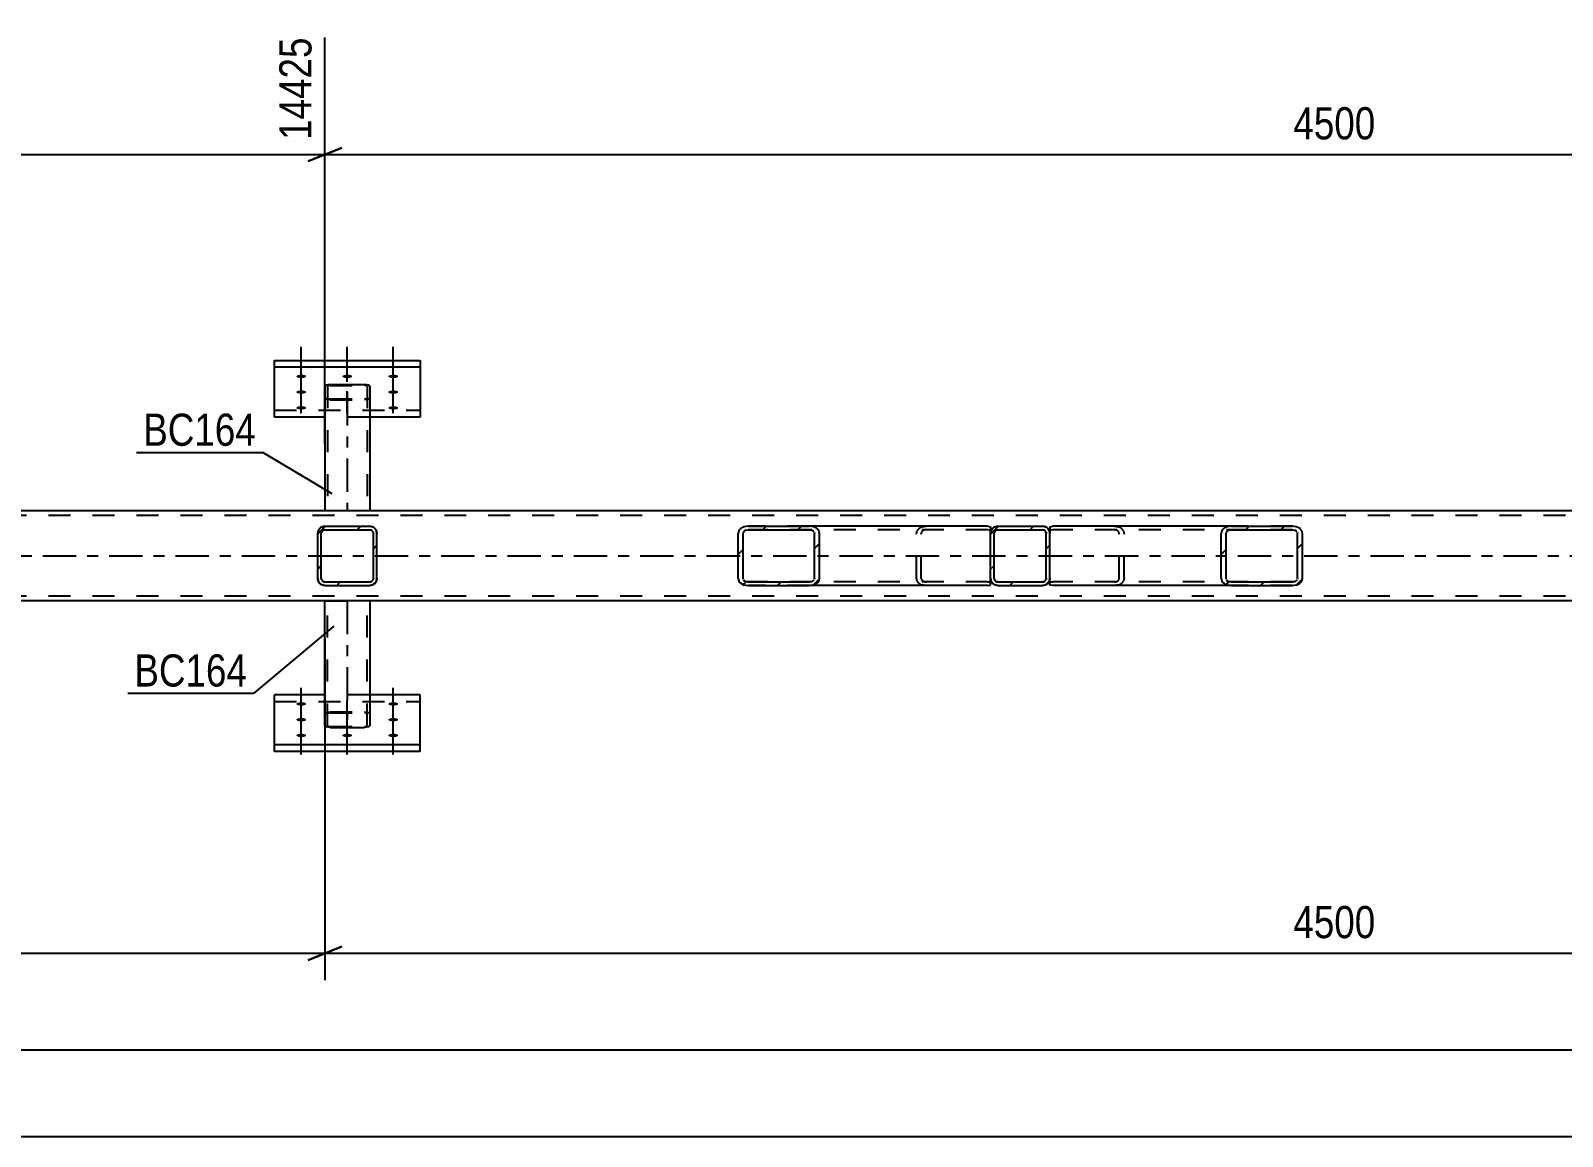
# Model space of a CAD drawing. Header units: millimetres. Extents: x -153 to 1036, y -682 to 159.
# Drawn here: x 467.9 to 604.5, y -303.7 to -205.1 of the extents above; entities that cross this region are included whole.
import ezdxf

# ---------------------------------------------------------------- set-up
doc = ezdxf.new("R2010")
doc.units = ezdxf.units.MM
doc.linetypes.add('DXK_LINE_DOT2', pattern=[3.9198, 1.9599, -1.9599])
doc.linetypes.add('DXK_LINE_DOT3', pattern=[5.9187, 2.979, -0.9799, 0.9799, -0.9799])
doc.styles.add('Arial Narrow', font='ARIALN.TTF', dxfattribs={"height": 0.2})

# ---------------------------------------------------------------- blocks, each defined once
blk = doc.blocks.new('Part-761548098-5120 - 5101')
at = {"color": 2, "linetype": 'Continuous'}
for p, q in [((874.34, -247.94), (-51.85, -247.94)), ((874.34, -255.94), (-51.85, -255.94))]:
    blk.add_line(p, q, dxfattribs=at)
at = {"color": 7, "linetype": 'DXK_LINE_DOT2'}
for p, q in [((879.14, -248.34), (-51.85, -248.34)), ((879.14, -255.54), (-51.85, -255.54))]:
    blk.add_line(p, q, dxfattribs=at)
at = {"color": 7, "linetype": 'DXK_LINE_DOT3'}
blk.add_line((-51.85, -251.94), (879.14, -251.94), dxfattribs=at)
blk = doc.blocks.new('Part-761548098-5388 - 5101')
at = {"linetype": 'Continuous'}
h = blk.add_hatch(dxfattribs=at)
h.set_pattern_fill('', scale=0.7, style=0, pattern_type=0)
h.set_pattern_definition([(45, (537.6977, -254.5337), (-1.57154, 1.57154), [])])
h.paths.add_polyline_path([(537.36, -254.58), (537.7, -254.53), (537.98, -254.39), (538.17, -254.19), (538.24, -253.94), (538.24, -249.94), (538.17, -249.7), (537.98, -249.49), (537.7, -249.35), (537.36, -249.3), (531.87, -249.3), (531.53, -249.35), (531.25, -249.49), (531.06, -249.7), (530.99, -249.94), (530.99, -253.94), (531.06, -254.19), (531.25, -254.39), (531.53, -254.53), (531.87, -254.58)])
h.paths.add_polyline_path([(531.7, -254.24), (531.56, -254.17), (531.46, -254.06), (531.43, -253.94), (531.43, -249.94), (531.46, -249.82), (531.56, -249.72), (531.7, -249.65), (531.87, -249.62), (537.36, -249.62), (537.53, -249.65), (537.67, -249.72), (537.77, -249.82), (537.8, -249.94), (537.8, -253.94), (537.77, -254.06), (537.67, -254.17), (537.53, -254.24), (537.36, -254.26), (531.87, -254.26)])
at = {"color": 2, "linetype": 'Continuous'}
for p, q in [((531.06, -249.7), (530.99, -249.94)), ((531.43, -249.94), (531.46, -249.82)), ((531.87, -249.3), (531.53, -249.35)), ((531.7, -249.65), (531.87, -249.62)), ((531.87, -249.3), (537.36, -249.3)), ((531.87, -249.62), (537.36, -249.62)), ((553.25, -249.3), (537.36, -249.3)), ((537.7, -249.35), (537.36, -249.3)), ((537.36, -249.62), (537.53, -249.65)), ((537.77, -249.82), (537.8, -249.94)), ((538.24, -249.94), (538.17, -249.7)), ((553.25, -249.3), (553.5, -249.34)), ((553.5, -249.34), (553.5, -249.35)), ((553.5, -249.35), (553.5, -249.49)), ((553.5, -249.49), (553.5, -249.94)), ((530.99, -253.94), (530.99, -249.94)), ((531.43, -253.94), (531.43, -249.94)), ((537.8, -253.94), (537.8, -249.94)), ((538.24, -253.94), (538.24, -249.94)), ((530.99, -253.94), (531.06, -254.19)), ((531.46, -254.06), (531.43, -253.94)), ((537.8, -253.94), (537.77, -254.06)), ((538.17, -254.19), (538.24, -253.94)), ((553.5, -254.55), (553.5, -253.94)), ((531.53, -254.53), (531.87, -254.58)), ((531.87, -254.26), (531.7, -254.24)), ((531.87, -254.26), (537.36, -254.26)), ((531.87, -254.58), (537.36, -254.58)), ((537.53, -254.24), (537.36, -254.26)), ((537.36, -254.58), (537.7, -254.53)), ((553.25, -254.58), (537.36, -254.58)), ((553.25, -254.58), (553.5, -254.55))]:
    blk.add_line(p, q, dxfattribs=at)
at = {"color": 7, "linetype": 'DXK_LINE_DOT2'}
for p, q in [((537.36, -249.3), (531.87, -249.3)), ((553.25, -249.62), (531.87, -249.62)), ((546.88, -249.94), (546.94, -249.7)), ((547.35, -249.82), (547.32, -249.94)), ((547.42, -249.35), (547.76, -249.3)), ((547.76, -249.62), (547.59, -249.65)), ((553.42, -249.65), (553.25, -249.62)), ((553.5, -249.69), (553.42, -249.65)), ((553.5, -249.49), (553.5, -249.69)), ((553.5, -253.94), (553.5, -249.7)), ((546.88, -253.94), (546.88, -249.94)), ((547.32, -253.94), (547.32, -249.94)), ((546.94, -254.19), (546.88, -253.94)), ((547.32, -253.94), (547.35, -254.06)), ((553.25, -254.26), (531.87, -254.26)), ((537.36, -254.58), (531.87, -254.58)), ((547.76, -254.58), (547.42, -254.53)), ((547.59, -254.24), (547.76, -254.26)), ((553.25, -254.26), (553.42, -254.24)), ((553.42, -254.24), (553.5, -254.19))]:
    blk.add_line(p, q, dxfattribs=at)
at = {"color": 2, "linetype": 'Continuous'}
for centre, radius, start, end in [((531.74, -250.13), 0.802, 104.5548, 147.5897), ((531.8, -250.03), 0.401, 104.5548, 147.5897), ((537.43, -250.03), 0.401, 32.4103, 75.4452), ((537.5, -250.13), 0.802, 32.4103, 75.4452), ((531.74, -253.76), 0.802, 212.4103, 255.4452), ((531.8, -253.85), 0.401, 212.4103, 255.4452), ((537.43, -253.85), 0.401, 284.5548, 327.5897), ((537.5, -253.76), 0.802, 284.5548, 327.5897)]:
    blk.add_arc(centre, radius, start, end, dxfattribs=at)
at = {"color": 7, "linetype": 'DXK_LINE_DOT2'}
for centre, radius, start, end in [((547.62, -250.13), 0.802, 104.5548, 147.5897), ((547.69, -250.03), 0.401, 104.5548, 147.5897), ((547.62, -253.76), 0.802, 212.4103, 255.4452), ((547.69, -253.85), 0.401, 212.4103, 255.4452)]:
    blk.add_arc(centre, radius, start, end, dxfattribs=at)
blk = doc.blocks.new('Part-761548098-5386 - 5101')
at = {"color": 2, "linetype": 'Continuous'}
for p, q in [((494.15, -267.05), (494.15, -255.94)), ((498.15, -255.94), (498.15, -267.05)), ((494.18, -267.12), (494.15, -267.05)), ((494.29, -267.17), (494.18, -267.12)), ((494.44, -267.21), (494.29, -267.17)), ((494.63, -267.22), (494.44, -267.21)), ((494.63, -267.22), (497.67, -267.22)), ((497.85, -267.21), (497.67, -267.22)), ((498.01, -267.17), (497.85, -267.21)), ((498.11, -267.12), (498.01, -267.17)), ((498.15, -267.05), (498.11, -267.12))]:
    blk.add_line(p, q, dxfattribs=at)
at = {"color": 7, "linetype": 'DXK_LINE_DOT2'}
for p, q in [((494.15, -255.94), (498.15, -255.94)), ((494.39, -267.05), (494.39, -255.94)), ((497.91, -267.05), (497.91, -255.94)), ((494.15, -266.01), (494.18, -265.95)), ((494.18, -265.95), (494.29, -265.9)), ((494.29, -265.9), (494.44, -265.86)), ((494.41, -265.98), (494.39, -266.01)), ((494.46, -265.96), (494.41, -265.98)), ((494.44, -265.86), (494.63, -265.85)), ((494.54, -265.94), (494.46, -265.96)), ((494.63, -265.93), (494.54, -265.94)), ((494.63, -265.85), (497.67, -265.85)), ((494.63, -265.93), (497.67, -265.93)), ((497.67, -265.85), (497.85, -265.86)), ((497.76, -265.94), (497.67, -265.93)), ((497.84, -265.96), (497.76, -265.94)), ((497.84, -265.96), (497.85, -265.96)), ((497.85, -265.86), (498.01, -265.9)), ((497.85, -265.96), (497.89, -265.98)), ((497.91, -266.01), (497.89, -265.98)), ((498.01, -265.9), (498.11, -265.95)), ((498.11, -265.95), (498.15, -266.01)), ((494.39, -267.05), (494.41, -267.09)), ((494.41, -267.09), (494.46, -267.11)), ((494.46, -267.11), (494.54, -267.13)), ((494.54, -267.13), (494.63, -267.14)), ((494.63, -267.14), (497.67, -267.14)), ((497.67, -267.14), (497.76, -267.13)), ((497.76, -267.13), (497.84, -267.11)), ((497.84, -267.11), (497.89, -267.09)), ((497.89, -267.09), (497.91, -267.05))]:
    blk.add_line(p, q, dxfattribs=at)
at = {"color": 7, "linetype": 'DXK_LINE_DOT3'}
blk.add_line((496.15, -255.94), (496.15, -266.53), dxfattribs=at)
blk = doc.blocks.new('Part-761548098-5334 - 5101')
at = {"linetype": 'Continuous'}
h = blk.add_hatch(dxfattribs=at)
h.set_pattern_fill('', scale=0.7, style=0, pattern_type=0)
h.set_pattern_definition([(45, (498.3922, -254.5337), (-1.57154, 1.57154), [])])
h.paths.add_polyline_path([(498.15, -254.58), (498.39, -254.53), (498.6, -254.39), (498.74, -254.19), (498.79, -253.94), (498.79, -249.94), (498.74, -249.7), (498.6, -249.49), (498.39, -249.35), (498.15, -249.3), (494.15, -249.3), (493.9, -249.35), (493.69, -249.49), (493.56, -249.7), (493.51, -249.94), (493.51, -253.94), (493.56, -254.19), (493.69, -254.39), (493.9, -254.53), (494.15, -254.58)])
h.paths.add_polyline_path([(494.02, -254.24), (493.92, -254.17), (493.85, -254.06), (493.83, -253.94), (493.83, -249.94), (493.85, -249.82), (493.92, -249.72), (494.02, -249.65), (494.15, -249.62), (498.15, -249.62), (498.27, -249.65), (498.37, -249.72), (498.44, -249.82), (498.47, -249.94), (498.47, -253.94), (498.44, -254.06), (498.37, -254.17), (498.27, -254.24), (498.15, -254.26), (494.15, -254.26)])
at = {"color": 7, "linetype": 'DXK_LINE_DOT2'}
for p, q in [((493.51, -249.94), (493.56, -249.7)), ((493.85, -249.82), (493.83, -249.94)), ((493.9, -249.35), (494.15, -249.3)), ((494.15, -249.62), (494.02, -249.65)), ((494.15, -249.3), (498.15, -249.3)), ((494.15, -249.62), (498.15, -249.62)), ((498.15, -249.3), (498.39, -249.35)), ((498.27, -249.65), (498.15, -249.62)), ((498.47, -249.94), (498.44, -249.82)), ((498.74, -249.7), (498.79, -249.94)), ((493.51, -253.94), (493.51, -249.94)), ((493.83, -253.94), (493.83, -249.94)), ((498.47, -253.94), (498.47, -249.94)), ((498.79, -253.94), (498.79, -249.94)), ((493.56, -254.19), (493.51, -253.94)), ((493.83, -253.94), (493.85, -254.06)), ((498.44, -254.06), (498.47, -253.94)), ((498.79, -253.94), (498.74, -254.19)), ((494.15, -254.58), (493.9, -254.53)), ((494.02, -254.24), (494.15, -254.26)), ((494.15, -254.26), (498.15, -254.26)), ((494.15, -254.58), (498.15, -254.58)), ((498.15, -254.26), (498.27, -254.24)), ((498.39, -254.53), (498.15, -254.58))]:
    blk.add_line(p, q, dxfattribs=at)
at = {"color": 2, "linetype": 'Continuous'}
for p, q in [((493.56, -249.7), (493.51, -249.94)), ((493.83, -249.94), (493.85, -249.82)), ((494.15, -249.3), (493.9, -249.35)), ((494.02, -249.65), (494.15, -249.62)), ((494.15, -249.3), (498.15, -249.3)), ((494.15, -249.62), (498.15, -249.62)), ((498.39, -249.35), (498.15, -249.3)), ((498.15, -249.62), (498.27, -249.65)), ((498.44, -249.82), (498.47, -249.94)), ((498.79, -249.94), (498.74, -249.7)), ((493.51, -253.94), (493.51, -249.94)), ((493.83, -253.94), (493.83, -249.94)), ((498.47, -253.94), (498.47, -249.94)), ((498.79, -253.94), (498.79, -249.94)), ((493.51, -253.94), (493.56, -254.19)), ((493.85, -254.06), (493.83, -253.94)), ((498.47, -253.94), (498.44, -254.06)), ((498.74, -254.19), (498.79, -253.94)), ((493.9, -254.53), (494.15, -254.58)), ((494.15, -254.26), (494.02, -254.24)), ((494.15, -254.26), (498.15, -254.26)), ((494.15, -254.58), (498.15, -254.58)), ((498.27, -254.24), (498.15, -254.26)), ((498.15, -254.58), (498.39, -254.53))]:
    blk.add_line(p, q, dxfattribs=at)
at = {"color": 7, "linetype": 'DXK_LINE_DOT2'}
for centre, radius, start, end in [((494.15, -249.94), 0.64, 112.5, 157.5), ((494.15, -249.94), 0.32, 112.5, 157.5), ((498.15, -249.94), 0.32, 22.5, 67.5), ((498.15, -249.94), 0.64, 22.5, 67.5), ((494.15, -253.94), 0.64, 202.5, 247.5), ((494.15, -253.94), 0.32, 202.5, 247.5), ((498.15, -253.94), 0.32, 292.5, 337.5), ((498.15, -253.94), 0.64, 292.5, 337.5)]:
    blk.add_arc(centre, radius, start, end, dxfattribs=at)
at = {"color": 2, "linetype": 'Continuous'}
for centre, radius, start, end in [((494.15, -249.94), 0.64, 112.5, 157.5), ((494.15, -249.94), 0.32, 112.5, 157.5), ((498.15, -249.94), 0.32, 22.5, 67.5), ((498.15, -249.94), 0.64, 22.5, 67.5), ((494.15, -253.94), 0.64, 202.5, 247.5), ((494.15, -253.94), 0.32, 202.5, 247.5), ((498.15, -253.94), 0.32, 292.5, 337.5), ((498.15, -253.94), 0.64, 292.5, 337.5)]:
    blk.add_arc(centre, radius, start, end, dxfattribs=at)
blk = doc.blocks.new('Part-761548098-5342 - 5101')
at = {"linetype": 'Continuous'}
h = blk.add_hatch(dxfattribs=at)
h.set_pattern_fill('', scale=0.7, style=0, pattern_type=0)
h.set_pattern_definition([(45, (580.754, -254.5337), (-1.57154, 1.57154), [])])
h.paths.add_polyline_path([(580.42, -254.58), (580.75, -254.53), (581.04, -254.39), (581.23, -254.19), (581.3, -253.94), (581.3, -249.94), (581.23, -249.7), (581.04, -249.49), (580.75, -249.35), (580.42, -249.3), (574.93, -249.3), (574.59, -249.35), (574.31, -249.49), (574.12, -249.7), (574.05, -249.94), (574.05, -253.94), (574.12, -254.19), (574.31, -254.39), (574.59, -254.53), (574.93, -254.58)])
h.paths.add_polyline_path([(574.76, -254.24), (574.62, -254.17), (574.52, -254.06), (574.49, -253.94), (574.49, -249.94), (574.52, -249.82), (574.62, -249.72), (574.76, -249.65), (574.93, -249.62), (580.42, -249.62), (580.59, -249.65), (580.73, -249.72), (580.82, -249.82), (580.86, -249.94), (580.86, -253.94), (580.82, -254.06), (580.73, -254.17), (580.59, -254.24), (580.42, -254.26), (574.93, -254.26)])
at = {"color": 2, "linetype": 'Continuous'}
for p, q in [((558.78, -249.34), (559.04, -249.3)), ((558.78, -249.34), (558.78, -249.94)), ((574.93, -249.3), (559.04, -249.3)), ((574.12, -249.7), (574.05, -249.94)), ((574.49, -249.94), (574.52, -249.82)), ((574.93, -249.3), (574.59, -249.35)), ((574.76, -249.65), (574.93, -249.62)), ((574.93, -249.3), (580.42, -249.3)), ((574.93, -249.62), (580.42, -249.62)), ((580.75, -249.35), (580.42, -249.3)), ((580.42, -249.62), (580.59, -249.65)), ((580.82, -249.82), (580.86, -249.94)), ((581.3, -249.94), (581.23, -249.7)), ((574.05, -253.94), (574.05, -249.94)), ((574.49, -253.94), (574.49, -249.94)), ((580.86, -253.94), (580.86, -249.94)), ((581.3, -253.94), (581.3, -249.94)), ((558.78, -254.53), (558.78, -253.94)), ((574.05, -253.94), (574.12, -254.19)), ((574.52, -254.06), (574.49, -253.94)), ((580.86, -253.94), (580.82, -254.06)), ((581.23, -254.19), (581.3, -253.94)), ((558.78, -254.55), (558.78, -254.53)), ((559.04, -254.58), (558.78, -254.55)), ((574.93, -254.58), (559.04, -254.58)), ((574.59, -254.53), (574.93, -254.58)), ((574.93, -254.26), (574.76, -254.24)), ((574.93, -254.26), (580.42, -254.26)), ((574.93, -254.58), (580.42, -254.58)), ((580.59, -254.24), (580.42, -254.26)), ((580.42, -254.58), (580.75, -254.53))]:
    blk.add_line(p, q, dxfattribs=at)
at = {"color": 7, "linetype": 'DXK_LINE_DOT2'}
for p, q in [((558.78, -249.34), (558.78, -249.69)), ((558.87, -249.65), (558.78, -249.69)), ((559.04, -249.62), (558.87, -249.65)), ((580.42, -249.62), (559.04, -249.62)), ((564.53, -249.3), (564.87, -249.35)), ((564.7, -249.65), (564.53, -249.62)), ((564.97, -249.94), (564.94, -249.82)), ((565.34, -249.7), (565.41, -249.94)), ((580.42, -249.3), (574.93, -249.3)), ((558.78, -254.39), (558.78, -249.94)), ((564.97, -253.94), (564.97, -249.94)), ((565.41, -253.94), (565.41, -249.94)), ((564.94, -254.06), (564.97, -253.94)), ((565.41, -253.94), (565.34, -254.19)), ((558.78, -254.19), (558.87, -254.24)), ((558.87, -254.24), (559.04, -254.26)), ((580.42, -254.26), (559.04, -254.26)), ((564.53, -254.26), (564.7, -254.24)), ((564.87, -254.53), (564.53, -254.58)), ((580.42, -254.58), (574.93, -254.58))]:
    blk.add_line(p, q, dxfattribs=at)
for centre, radius, start, end in [((564.6, -250.03), 0.401, 32.4103, 75.4452), ((564.67, -250.13), 0.802, 32.4103, 75.4452), ((564.6, -253.85), 0.401, 284.5548, 327.5897), ((564.67, -253.76), 0.802, 284.5548, 327.5897)]:
    blk.add_arc(centre, radius, start, end, dxfattribs=at)
at = {"color": 2, "linetype": 'Continuous'}
for centre, radius, start, end in [((574.79, -250.13), 0.802, 104.5548, 147.5897), ((574.86, -250.03), 0.401, 104.5548, 147.5897), ((580.49, -250.03), 0.401, 32.4103, 75.4452), ((580.55, -250.13), 0.802, 32.4103, 75.4452), ((574.79, -253.76), 0.802, 212.4103, 255.4452), ((574.86, -253.85), 0.401, 212.4103, 255.4452), ((580.49, -253.85), 0.401, 284.5548, 327.5897), ((580.55, -253.76), 0.802, 284.5548, 327.5897)]:
    blk.add_arc(centre, radius, start, end, dxfattribs=at)
blk = doc.blocks.new('Part-761548098-5406 - 5101')
at = {"color": 2, "linetype": 'Continuous'}
for p, q in [((494.15, -264.31), (489.65, -264.31)), ((489.65, -269.36), (489.65, -264.31)), ((502.65, -264.31), (498.15, -264.31)), ((502.65, -269.36), (502.65, -264.31)), ((489.65, -268.76), (502.65, -268.76)), ((502.65, -269.36), (489.65, -269.36))]:
    blk.add_line(p, q, dxfattribs=at)
at = {"color": 7, "linetype": 'DXK_LINE_DOT2'}
for p, q in [((498.15, -264.31), (494.15, -264.31)), ((489.65, -264.91), (502.65, -264.91))]:
    blk.add_line(p, q, dxfattribs=at)
blk = doc.blocks.new('Part-761548098-5380 - 5101')
at = {"linetype": 'Continuous'}
h = blk.add_hatch(dxfattribs=at)
h.set_pattern_fill('', scale=0.7, style=0, pattern_type=0)
h.set_pattern_definition([(45, (558.389, -254.5337), (-1.57154, 1.57154), [])])
h.paths.add_polyline_path([(558.14, -254.58), (558.39, -254.53), (558.6, -254.39), (558.74, -254.19), (558.78, -253.94), (558.78, -249.94), (558.74, -249.7), (558.6, -249.49), (558.39, -249.35), (558.14, -249.3), (554.14, -249.3), (553.9, -249.35), (553.69, -249.49), (553.55, -249.7), (553.5, -249.94), (553.5, -253.94), (553.55, -254.19), (553.69, -254.39), (553.9, -254.53), (554.14, -254.58)])
h.paths.add_polyline_path([(554.02, -254.24), (553.92, -254.17), (553.85, -254.06), (553.82, -253.94), (553.82, -249.94), (553.85, -249.82), (553.92, -249.72), (554.02, -249.65), (554.14, -249.62), (558.14, -249.62), (558.27, -249.65), (558.37, -249.72), (558.44, -249.82), (558.46, -249.94), (558.46, -253.94), (558.44, -254.06), (558.37, -254.17), (558.27, -254.24), (558.14, -254.26), (554.14, -254.26)])
at = {"color": 7, "linetype": 'DXK_LINE_DOT2'}
for p, q in [((553.5, -249.94), (553.55, -249.7)), ((553.85, -249.82), (553.82, -249.94)), ((553.9, -249.35), (554.14, -249.3)), ((554.14, -249.62), (554.02, -249.65)), ((554.14, -249.3), (558.14, -249.3)), ((554.14, -249.62), (558.14, -249.62)), ((558.14, -249.3), (558.39, -249.35)), ((558.27, -249.65), (558.14, -249.62)), ((558.46, -249.94), (558.44, -249.82)), ((558.74, -249.7), (558.78, -249.94)), ((553.5, -253.94), (553.5, -249.94)), ((553.82, -253.94), (553.82, -249.94)), ((558.46, -253.94), (558.46, -249.94)), ((558.78, -253.94), (558.78, -249.94)), ((553.55, -254.19), (553.5, -253.94)), ((553.82, -253.94), (553.85, -254.06)), ((558.44, -254.06), (558.46, -253.94)), ((558.78, -253.94), (558.74, -254.19)), ((554.14, -254.58), (553.9, -254.53)), ((554.02, -254.24), (554.14, -254.26)), ((554.14, -254.26), (558.14, -254.26)), ((554.14, -254.58), (558.14, -254.58)), ((558.14, -254.26), (558.27, -254.24)), ((558.39, -254.53), (558.14, -254.58))]:
    blk.add_line(p, q, dxfattribs=at)
at = {"color": 2, "linetype": 'Continuous'}
for p, q in [((553.55, -249.7), (553.5, -249.94)), ((553.82, -249.94), (553.85, -249.82)), ((554.14, -249.3), (553.9, -249.35)), ((554.02, -249.65), (554.14, -249.62)), ((554.14, -249.3), (558.14, -249.3)), ((554.14, -249.62), (558.14, -249.62)), ((558.39, -249.35), (558.14, -249.3)), ((558.14, -249.62), (558.27, -249.65)), ((558.44, -249.82), (558.46, -249.94)), ((558.78, -249.94), (558.74, -249.7)), ((553.5, -253.94), (553.5, -249.94)), ((553.82, -253.94), (553.82, -249.94)), ((558.46, -253.94), (558.46, -249.94)), ((558.78, -253.94), (558.78, -249.94)), ((553.5, -253.94), (553.55, -254.19)), ((553.85, -254.06), (553.82, -253.94)), ((558.46, -253.94), (558.44, -254.06)), ((558.74, -254.19), (558.78, -253.94)), ((553.9, -254.53), (554.14, -254.58)), ((554.14, -254.26), (554.02, -254.24)), ((554.14, -254.26), (558.14, -254.26)), ((554.14, -254.58), (558.14, -254.58)), ((558.27, -254.24), (558.14, -254.26)), ((558.14, -254.58), (558.39, -254.53))]:
    blk.add_line(p, q, dxfattribs=at)
at = {"color": 7, "linetype": 'DXK_LINE_DOT2'}
for centre, radius, start, end in [((554.14, -249.94), 0.64, 112.5, 157.5), ((554.14, -249.94), 0.32, 112.5, 157.5), ((558.14, -249.94), 0.32, 22.5, 67.5), ((558.14, -249.94), 0.64, 22.5, 67.5), ((554.14, -253.94), 0.64, 202.5, 247.5), ((554.14, -253.94), 0.32, 202.5, 247.5), ((558.14, -253.94), 0.32, 292.5, 337.5), ((558.14, -253.94), 0.64, 292.5, 337.5)]:
    blk.add_arc(centre, radius, start, end, dxfattribs=at)
at = {"color": 2, "linetype": 'Continuous'}
for centre, radius, start, end in [((554.14, -249.94), 0.64, 112.5, 157.5), ((554.14, -249.94), 0.32, 112.5, 157.5), ((558.14, -249.94), 0.32, 22.5, 67.5), ((558.14, -249.94), 0.64, 22.5, 67.5), ((554.14, -253.94), 0.64, 202.5, 247.5), ((554.14, -253.94), 0.32, 202.5, 247.5), ((558.14, -253.94), 0.32, 292.5, 337.5), ((558.14, -253.94), 0.64, 292.5, 337.5)]:
    blk.add_arc(centre, radius, start, end, dxfattribs=at)
blk = doc.blocks.new('Part-761548098-5394 - 5101')
at = {"color": 2, "linetype": 'Continuous'}
for p, q in [((494.15, -236.83), (494.18, -236.77)), ((494.15, -236.83), (494.15, -247.94)), ((494.18, -236.77), (494.29, -236.71)), ((494.29, -236.71), (494.44, -236.68)), ((494.44, -236.68), (494.63, -236.67)), ((494.63, -236.67), (497.67, -236.67)), ((497.67, -236.67), (497.85, -236.68)), ((497.85, -236.68), (498.01, -236.71)), ((498.01, -236.71), (498.11, -236.77)), ((498.11, -236.77), (498.15, -236.83)), ((498.15, -236.83), (498.15, -247.94))]:
    blk.add_line(p, q, dxfattribs=at)
at = {"color": 7, "linetype": 'DXK_LINE_DOT2'}
for p, q in [((494.41, -236.8), (494.39, -236.83)), ((494.39, -236.83), (494.39, -247.94)), ((494.46, -236.77), (494.41, -236.8)), ((494.54, -236.75), (494.46, -236.77)), ((494.63, -236.75), (494.54, -236.75)), ((494.63, -236.75), (497.67, -236.75)), ((497.76, -236.75), (497.67, -236.75)), ((497.84, -236.77), (497.76, -236.75)), ((497.89, -236.8), (497.84, -236.77)), ((497.91, -236.83), (497.89, -236.8)), ((497.91, -236.83), (497.91, -247.94)), ((494.18, -237.93), (494.15, -237.87)), ((494.29, -237.99), (494.18, -237.93)), ((494.44, -238.02), (494.29, -237.99)), ((494.39, -237.87), (494.41, -237.9)), ((494.41, -237.9), (494.46, -237.93)), ((494.63, -238.03), (494.44, -238.02)), ((494.46, -237.93), (494.54, -237.95)), ((494.54, -237.95), (494.63, -237.95)), ((494.63, -237.95), (497.67, -237.95)), ((494.63, -238.03), (497.67, -238.03)), ((497.67, -237.95), (497.76, -237.95)), ((497.85, -238.02), (497.67, -238.03)), ((497.76, -237.95), (497.84, -237.93)), ((497.84, -237.93), (497.89, -237.9)), ((498.01, -237.99), (497.85, -238.02)), ((497.89, -237.9), (497.91, -237.87)), ((498.11, -237.93), (498.01, -237.99)), ((498.15, -237.87), (498.11, -237.93)), ((498.15, -247.94), (494.15, -247.94))]:
    blk.add_line(p, q, dxfattribs=at)
at = {"color": 7, "linetype": 'DXK_LINE_DOT3'}
blk.add_line((496.15, -237.35), (496.15, -247.94), dxfattribs=at)
blk = doc.blocks.new('Part-761548098-5403 - 5101')
at = {"color": 2, "linetype": 'Continuous'}
for p, q in [((489.65, -239.57), (489.65, -234.53)), ((489.65, -234.53), (502.65, -234.53)), ((502.65, -234.53), (502.65, -239.57)), ((502.65, -235.13), (489.65, -235.13)), ((494.15, -239.57), (489.65, -239.57)), ((502.65, -239.57), (498.15, -239.57))]:
    blk.add_line(p, q, dxfattribs=at)
at = {"color": 7, "linetype": 'DXK_LINE_DOT2'}
for p, q in [((489.65, -238.97), (502.65, -238.97)), ((498.15, -239.57), (494.15, -239.57))]:
    blk.add_line(p, q, dxfattribs=at)
blk = doc.blocks.new('Bolt-761548098-5404 - 5101')
at = {"linetype": 'Continuous'}
for points in [[(492.05, -235.8), (492.14, -235.8), (492.23, -235.81), (492.31, -235.83), (492.37, -235.85), (492.43, -235.87), (492.47, -235.9), (492.48, -235.93), (492.48, -235.96), (492.47, -235.99), (492.43, -236.02), (492.37, -236.05), (492.31, -236.07), (492.23, -236.09), (492.14, -236.1), (492.05, -236.1), (491.96, -236.1), (491.87, -236.09), (491.79, -236.07), (491.72, -236.05), (491.67, -236.02), (491.63, -235.99), (491.61, -235.96), (491.61, -235.93), (491.63, -235.9), (491.67, -235.87), (491.72, -235.85), (491.79, -235.83), (491.87, -235.81), (491.96, -235.8)], [(496.15, -235.8), (496.24, -235.8), (496.33, -235.81), (496.41, -235.83), (496.47, -235.85), (496.53, -235.87), (496.57, -235.9), (496.58, -235.93), (496.58, -235.96), (496.57, -235.99), (496.53, -236.02), (496.47, -236.05), (496.41, -236.07), (496.33, -236.09), (496.24, -236.1), (496.15, -236.1), (496.06, -236.1), (495.97, -236.09), (495.89, -236.07), (495.82, -236.05), (495.77, -236.02), (495.73, -235.99), (495.71, -235.96), (495.71, -235.93), (495.73, -235.9), (495.77, -235.87), (495.82, -235.85), (495.89, -235.83), (495.97, -235.81), (496.06, -235.8)], [(500.25, -235.8), (500.34, -235.8), (500.43, -235.81), (500.51, -235.83), (500.57, -235.85), (500.63, -235.87), (500.67, -235.9), (500.68, -235.93), (500.68, -235.96), (500.67, -235.99), (500.63, -236.02), (500.57, -236.05), (500.51, -236.07), (500.43, -236.09), (500.34, -236.1), (500.25, -236.1), (500.16, -236.1), (500.07, -236.09), (499.99, -236.07), (499.92, -236.05), (499.87, -236.02), (499.83, -235.99), (499.81, -235.96), (499.81, -235.93), (499.83, -235.9), (499.87, -235.87), (499.92, -235.85), (499.99, -235.83), (500.07, -235.81), (500.16, -235.8)], [(492.05, -237.2), (492.14, -237.2), (492.23, -237.21), (492.31, -237.23), (492.37, -237.25), (492.43, -237.27), (492.47, -237.3), (492.48, -237.33), (492.48, -237.37), (492.47, -237.4), (492.43, -237.43), (492.37, -237.45), (492.31, -237.47), (492.23, -237.49), (492.14, -237.5), (492.05, -237.5), (491.96, -237.5), (491.87, -237.49), (491.79, -237.47), (491.72, -237.45), (491.67, -237.43), (491.63, -237.4), (491.61, -237.37), (491.61, -237.33), (491.63, -237.3), (491.67, -237.27), (491.72, -237.25), (491.79, -237.23), (491.87, -237.21), (491.96, -237.2)], [(500.25, -237.2), (500.34, -237.2), (500.43, -237.21), (500.51, -237.23), (500.57, -237.25), (500.63, -237.27), (500.67, -237.3), (500.68, -237.33), (500.68, -237.37), (500.67, -237.4), (500.63, -237.43), (500.57, -237.45), (500.51, -237.47), (500.43, -237.49), (500.34, -237.5), (500.25, -237.5), (500.16, -237.5), (500.07, -237.49), (499.99, -237.47), (499.92, -237.45), (499.87, -237.43), (499.83, -237.4), (499.81, -237.37), (499.81, -237.33), (499.83, -237.3), (499.87, -237.27), (499.92, -237.25), (499.99, -237.23), (500.07, -237.21), (500.16, -237.2)], [(492.05, -238.6), (492.14, -238.61), (492.23, -238.61), (492.31, -238.63), (492.37, -238.65), (492.43, -238.68), (492.47, -238.71), (492.48, -238.74), (492.48, -238.77), (492.47, -238.8), (492.43, -238.83), (492.37, -238.85), (492.31, -238.87), (492.23, -238.89), (492.14, -238.9), (492.05, -238.9), (491.96, -238.9), (491.87, -238.89), (491.79, -238.87), (491.72, -238.85), (491.67, -238.83), (491.63, -238.8), (491.61, -238.77), (491.61, -238.74), (491.63, -238.71), (491.67, -238.68), (491.72, -238.65), (491.79, -238.63), (491.87, -238.61), (491.96, -238.61)], [(500.25, -238.6), (500.34, -238.61), (500.43, -238.61), (500.51, -238.63), (500.57, -238.65), (500.63, -238.68), (500.67, -238.71), (500.68, -238.74), (500.68, -238.77), (500.67, -238.8), (500.63, -238.83), (500.57, -238.85), (500.51, -238.87), (500.43, -238.89), (500.34, -238.9), (500.25, -238.9), (500.16, -238.9), (500.07, -238.89), (499.99, -238.87), (499.92, -238.85), (499.87, -238.83), (499.83, -238.8), (499.81, -238.77), (499.81, -238.74), (499.83, -238.71), (499.87, -238.68), (499.92, -238.65), (499.99, -238.63), (500.07, -238.61), (500.16, -238.61)]]:
    blk.add_hatch(color=1, dxfattribs=at).paths.add_polyline_path(points)
at = {"color": 1, "linetype": 'Continuous'}
for p, q in [((492.05, -236.44), (492.05, -233.32)), ((496.15, -236.44), (496.15, -233.32)), ((500.25, -236.44), (500.25, -233.32)), ((492.05, -237.84), (492.05, -234.72)), ((500.25, -237.84), (500.25, -234.72)), ((492.05, -239.24), (492.05, -236.12)), ((500.25, -239.24), (500.25, -236.12))]:
    blk.add_line(p, q, dxfattribs=at)
at = {"color": 1, "linetype": 'DXK_LINE_DOT2'}
blk.add_line((496.15, -239.24), (496.15, -236.12), dxfattribs=at)
blk = doc.blocks.new('Bolt-761548098-5407 - 5101')
at = {"linetype": 'Continuous'}
for points in [[(492.05, -265.28), (491.96, -265.28), (491.87, -265.27), (491.79, -265.25), (491.72, -265.23), (491.67, -265.21), (491.63, -265.18), (491.61, -265.15), (491.61, -265.12), (491.63, -265.09), (491.67, -265.06), (491.72, -265.03), (491.79, -265.01), (491.87, -264.99), (491.96, -264.99), (492.05, -264.98), (492.14, -264.99), (492.23, -264.99), (492.31, -265.01), (492.37, -265.03), (492.43, -265.06), (492.47, -265.09), (492.48, -265.12), (492.48, -265.15), (492.47, -265.18), (492.43, -265.21), (492.37, -265.23), (492.31, -265.25), (492.23, -265.27), (492.14, -265.28)], [(500.25, -265.28), (500.16, -265.28), (500.07, -265.27), (499.99, -265.25), (499.92, -265.23), (499.87, -265.21), (499.83, -265.18), (499.81, -265.15), (499.81, -265.12), (499.83, -265.09), (499.87, -265.06), (499.92, -265.03), (499.99, -265.01), (500.07, -264.99), (500.16, -264.99), (500.25, -264.98), (500.34, -264.99), (500.43, -264.99), (500.51, -265.01), (500.57, -265.03), (500.63, -265.06), (500.67, -265.09), (500.68, -265.12), (500.68, -265.15), (500.67, -265.18), (500.63, -265.21), (500.57, -265.23), (500.51, -265.25), (500.43, -265.27), (500.34, -265.28)], [(492.05, -266.69), (491.96, -266.68), (491.87, -266.67), (491.79, -266.66), (491.72, -266.64), (491.67, -266.61), (491.63, -266.58), (491.61, -266.55), (491.61, -266.52), (491.63, -266.49), (491.67, -266.46), (491.72, -266.43), (491.79, -266.41), (491.87, -266.4), (491.96, -266.39), (492.05, -266.38), (492.14, -266.39), (492.23, -266.4), (492.31, -266.41), (492.37, -266.43), (492.43, -266.46), (492.47, -266.49), (492.48, -266.52), (492.48, -266.55), (492.47, -266.58), (492.43, -266.61), (492.37, -266.64), (492.31, -266.66), (492.23, -266.67), (492.14, -266.68)], [(500.25, -266.69), (500.16, -266.68), (500.07, -266.67), (499.99, -266.66), (499.92, -266.64), (499.87, -266.61), (499.83, -266.58), (499.81, -266.55), (499.81, -266.52), (499.83, -266.49), (499.87, -266.46), (499.92, -266.43), (499.99, -266.41), (500.07, -266.4), (500.16, -266.39), (500.25, -266.38), (500.34, -266.39), (500.43, -266.4), (500.51, -266.41), (500.57, -266.43), (500.63, -266.46), (500.67, -266.49), (500.68, -266.52), (500.68, -266.55), (500.67, -266.58), (500.63, -266.61), (500.57, -266.64), (500.51, -266.66), (500.43, -266.67), (500.34, -266.68)], [(492.05, -268.09), (491.96, -268.08), (491.87, -268.07), (491.79, -268.06), (491.72, -268.04), (491.67, -268.01), (491.63, -267.98), (491.61, -267.95), (491.61, -267.92), (491.63, -267.89), (491.67, -267.86), (491.72, -267.84), (491.79, -267.82), (491.87, -267.8), (491.96, -267.79), (492.05, -267.79), (492.14, -267.79), (492.23, -267.8), (492.31, -267.82), (492.37, -267.84), (492.43, -267.86), (492.47, -267.89), (492.48, -267.92), (492.48, -267.95), (492.47, -267.98), (492.43, -268.01), (492.37, -268.04), (492.31, -268.06), (492.23, -268.07), (492.14, -268.08)], [(496.15, -268.09), (496.06, -268.08), (495.97, -268.07), (495.89, -268.06), (495.82, -268.04), (495.77, -268.01), (495.73, -267.98), (495.71, -267.95), (495.71, -267.92), (495.73, -267.89), (495.77, -267.86), (495.82, -267.84), (495.89, -267.82), (495.97, -267.8), (496.06, -267.79), (496.15, -267.79), (496.24, -267.79), (496.33, -267.8), (496.41, -267.82), (496.47, -267.84), (496.53, -267.86), (496.57, -267.89), (496.58, -267.92), (496.58, -267.95), (496.57, -267.98), (496.53, -268.01), (496.47, -268.04), (496.41, -268.06), (496.33, -268.07), (496.24, -268.08)], [(500.25, -268.09), (500.16, -268.08), (500.07, -268.07), (499.99, -268.06), (499.92, -268.04), (499.87, -268.01), (499.83, -267.98), (499.81, -267.95), (499.81, -267.92), (499.83, -267.89), (499.87, -267.86), (499.92, -267.84), (499.99, -267.82), (500.07, -267.8), (500.16, -267.79), (500.25, -267.79), (500.34, -267.79), (500.43, -267.8), (500.51, -267.82), (500.57, -267.84), (500.63, -267.86), (500.67, -267.89), (500.68, -267.92), (500.68, -267.95), (500.67, -267.98), (500.63, -268.01), (500.57, -268.04), (500.51, -268.06), (500.43, -268.07), (500.34, -268.08)]]:
    blk.add_hatch(color=1, dxfattribs=at).paths.add_polyline_path(points)
at = {"color": 1, "linetype": 'Continuous'}
for p, q in [((492.05, -266.82), (492.05, -263.7)), ((500.25, -266.82), (500.25, -263.7)), ((492.05, -268.23), (492.05, -265.11)), ((500.25, -268.23), (500.25, -265.11)), ((492.05, -269.63), (492.05, -266.51)), ((496.15, -269.63), (496.15, -266.51)), ((500.25, -269.63), (500.25, -266.51))]:
    blk.add_line(p, q, dxfattribs=at)
at = {"color": 1, "linetype": 'DXK_LINE_DOT2'}
blk.add_line((496.15, -266.82), (496.15, -263.7), dxfattribs=at)
blk = doc.blocks.new('StraightDimension-761548098-20063 - 5101')
at = {"color": 7, "linetype": 'Continuous'}
blk.add_line((-65.76, -303.66), (880.14, -303.66), dxfattribs=at)
blk = doc.blocks.new('StraightDimension-761548098-5518 - 5101')
at = {"color": 7, "linetype": 'Continuous'}
for p, q in [((494.15, -241.99), (494.15, -205.74)), ((495.65, -215.58), (492.65, -216.78)), ((494.15, -216.18), (674.14, -216.18))]:
    blk.add_line(p, q, dxfattribs=at)
at = {"color": 0}
blk.add_wipeout([(588.4, -215.43), (588.4, -211.23), (579.89, -211.23), (579.89, -215.43)], dxfattribs=at)
at = {"color": 3, "style": 'Arial Narrow'}
blk.add_text('4500', height=2.863, dxfattribs=at).set_placement((580.49, -214.83))
blk = doc.blocks.new('StraightDimension-761548098-5529 - 5101')
at = {"color": 7, "linetype": 'Continuous'}
for p, q in [((494.15, -241.99), (494.15, -205.74)), ((492.65, -216.78), (495.65, -215.58)), ((313.5, -216.18), (494.15, -216.18))]:
    blk.add_line(p, q, dxfattribs=at)
at = {"color": 0, "linetype": 'Continuous'}
blk.add_wipeout([(493.55, -205.14), (489.35, -205.14), (489.35, -215.48), (493.55, -215.48)], dxfattribs=at)
at = {"color": 3, "linetype": 'Continuous', "style": 'Arial Narrow'}
blk.add_text('14425', height=2.863, rotation=90.0002, dxfattribs=at).set_placement((492.95, -214.88))
blk = doc.blocks.new('StraightDimension-761548098-5566 - 5101')
at = {"color": 7, "linetype": 'Continuous'}
for p, q in [((494.15, -259.24), (494.15, -289.75)), ((495.65, -286.75), (492.65, -287.95)), ((494.15, -287.35), (674.14, -287.35))]:
    blk.add_line(p, q, dxfattribs=at)
at = {"color": 0}
blk.add_wipeout([(588.4, -286.6), (588.4, -282.4), (579.89, -282.4), (579.89, -286.6)], dxfattribs=at)
at = {"color": 3, "style": 'Arial Narrow'}
blk.add_text('4500', height=2.863, dxfattribs=at).set_placement((580.49, -286))
blk = doc.blocks.new('StraightDimension-761548098-5577 - 5101')
at = {"color": 7, "linetype": 'Continuous'}
for p, q in [((494.15, -259.24), (494.15, -289.75)), ((492.65, -287.95), (495.65, -286.75)), ((313.5, -287.35), (494.15, -287.35))]:
    blk.add_line(p, q, dxfattribs=at)
blk = doc.blocks.new('StraightDimension-761548098-19970 - 5101')
at = {"color": 7, "linetype": 'Continuous'}
blk.add_line((-64.75, -295.94), (879.14, -295.94), dxfattribs=at)
blk = doc.blocks.new('Mark-761548098-5390 - 5101')
at = {"color": 0}
blk.add_wipeout([(488.01, -242.13), (488.01, -239.13), (477.96, -239.13), (477.96, -242.13)], dxfattribs=at)
blk.add_wipeout([(488.01, -242.13), (488.01, -239.13), (477.96, -239.13), (477.96, -242.13)], dxfattribs=at)
at = {"color": 30, "linetype": 'Continuous'}
for p in [(477.36, -242.73), (494.79, -246.41)]:
    blk.add_line(p, (488.61, -242.73), dxfattribs=at)
at = {"color": 3, "style": 'Arial Narrow'}
blk.add_text('BC164', height=2.863, dxfattribs=at).set_placement((477.96, -242.13))
blk = doc.blocks.new('Mark-761548098-5382 - 5101')
at = {"color": 0}
blk.add_wipeout([(487.22, -263.58), (487.22, -260.58), (477.17, -260.58), (477.17, -263.58)], dxfattribs=at)
blk.add_wipeout([(487.22, -263.58), (487.22, -260.58), (477.17, -260.58), (477.17, -263.58)], dxfattribs=at)
at = {"color": 30, "linetype": 'Continuous'}
for p in [(494.96, -258.21), (476.57, -264.18)]:
    blk.add_line(p, (487.82, -264.18), dxfattribs=at)
at = {"color": 3, "style": 'Arial Narrow'}
blk.add_text('BC164', height=2.863, dxfattribs=at).set_placement((477.17, -263.58))

msp = doc.modelspace()

# ---------------------------------------------------------------- block references
for name in ['Bolt-761548098-5404 - 5101', 'Part-761548098-5403 - 5101', 'Part-761548098-5394 - 5101', 'Part-761548098-5120 - 5101', 'Part-761548098-5334 - 5101', 'Part-761548098-5388 - 5101', 'Part-761548098-5380 - 5101', 'Part-761548098-5342 - 5101', 'Part-761548098-5386 - 5101', 'Part-761548098-5406 - 5101', 'Bolt-761548098-5407 - 5101']:
    msp.add_blockref(name, (0, 0))

# ---------------------------------------------------------------- next in the draw order: block references
for name in ['StraightDimension-761548098-5518 - 5101', 'StraightDimension-761548098-20063 - 5101']:
    msp.add_blockref(name, (0, 0))

# ---------------------------------------------------------------- next in the draw order: block references
for name in ['StraightDimension-761548098-5529 - 5101', 'StraightDimension-761548098-5566 - 5101']:
    msp.add_blockref(name, (0, 0))

# ---------------------------------------------------------------- next in the draw order: block references
for name in ['Mark-761548098-5390 - 5101', 'StraightDimension-761548098-5577 - 5101']:
    msp.add_blockref(name, (0, 0))

# ---------------------------------------------------------------- next in the draw order: block references
msp.add_blockref('StraightDimension-761548098-19970 - 5101', (0, 0))

# ---------------------------------------------------------------- next in the draw order: block references
msp.add_blockref('Mark-761548098-5382 - 5101', (0, 0))

doc.saveas('drawing.dxf')
